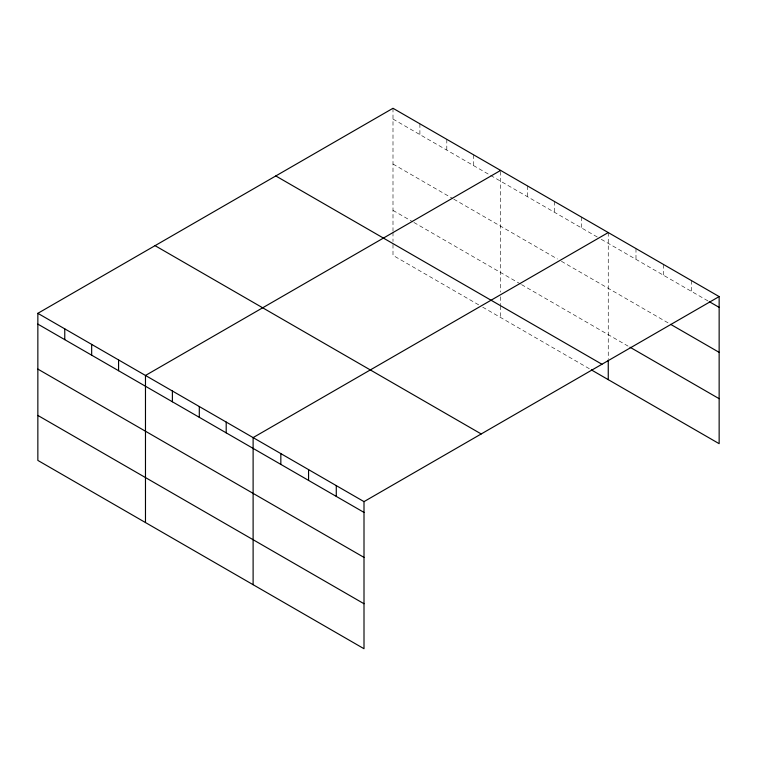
<?xml version="1.0" encoding="UTF-8"?>
<svg xmlns="http://www.w3.org/2000/svg" width="757" height="757" viewBox="0 0 757 757"><rect width="100%" height="100%" fill="white"/><g stroke="black" fill="none" stroke-linecap="round" stroke-linejoin="round"><path stroke-width="0.57" stroke-dasharray="3.79 2.84" d="M392.997 119.067L489.665 174.876M490.659 175.454L597.292 237.017M601.285 239.326L708.259 301.087M392.997 164.051L452.79 198.571M453.784 199.148L557.436 258.989M561.42 261.288L668.658 323.201M392.997 210.389L412.925 221.896M413.928 222.473L520.561 284.036M521.554 284.613L628.064 346.11M478.698 304.853L392.997 255.374L392.997 242.685M482.692 307.153L590.318 369.293M691.425 280.582L691.425 291.369M663.7 264.572L663.7 275.359M635.984 248.57L635.984 259.358M608.259 232.56L608.259 358.894M581.348 217.032L581.348 227.81M554.446 201.494L554.446 212.282M527.534 185.957L527.534 196.744M500.623 171.498L500.623 292.136M500.623 296.753L500.623 304.825M500.623 305.979L500.623 317.514M473.721 154.892L473.721 165.669M446.81 139.354L446.81 150.141M419.898 123.817L419.898 134.604M392.997 108.279L392.997 231.15M392.997 232.304L392.997 241.53"/><path stroke-width="1.14" d="M719.15 296.583L392.997 108.279L37.85 313.322L37.85 460.417L364.003 648.721L364.003 501.626L719.15 296.583L719.15 443.678L591.312 369.87M500.623 170.42L145.476 375.463L145.476 522.557M608.259 232.56L253.112 437.603L253.112 584.697M709.252 301.655L719.15 307.37M670.636 324.346L719.15 352.355M630.042 347.245L719.15 398.693M275.794 175.946L601.947 364.249M155.053 245.656L481.206 433.96M37.85 313.322L364.003 501.626M37.85 324.11L364.003 512.413M37.85 369.094L364.003 557.398M37.85 415.432L364.003 603.736M608.259 360.048L608.259 379.654M336.278 485.625L336.278 496.412M308.563 469.614L308.563 480.402M280.838 453.613L280.838 464.401M226.201 422.065L226.201 432.853M199.299 406.537L199.299 417.325M172.388 391L172.388 401.787M118.575 359.925L118.575 370.712M91.663 344.397L91.663 355.184M64.761 328.86L64.761 339.647"/></g></svg>
